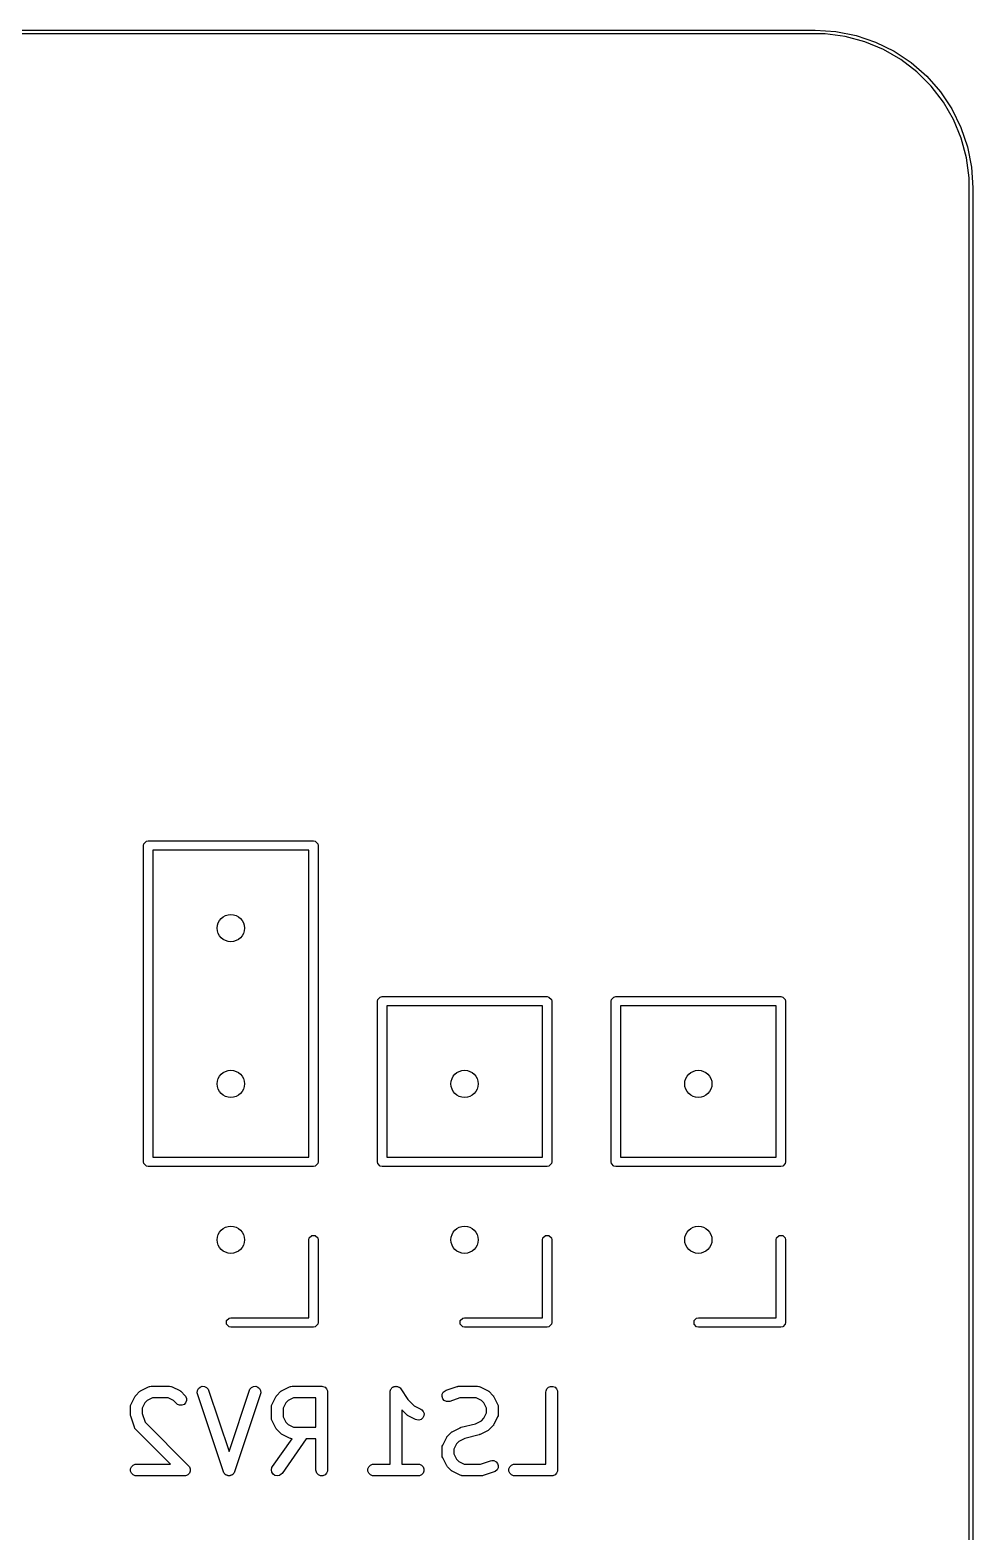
# Model space of a CAD drawing. Header units: millimetres. Extents: x 113.4 to 170.4, y -113 to -74.5.
# Drawn here: x 158.32 to 170.42, y -93.75 to -74.47 of the extents above; entities that cross this region are included whole.
import ezdxf

# ---------------------------------------------------------------- set-up
doc = ezdxf.new("R2010")
doc.units = ezdxf.units.MM
doc.layers.add('B.Silkscreen', color=31, linetype='CONTINUOUS', true_color=0xe8b2a7)

msp = doc.modelspace()

# ---------------------------------------------------------------- linework, layer by layer
at = {"layer": 'B.Silkscreen', "linetype": 'CONTINUOUS'}
for p, q in [((115.4, -74.475), (168.4, -74.475)), ((168.4, -74.525), (115.4, -74.525)), ((168.4, -74.475), (168.664316, -74.492324)), ((168.529448, -74.525), (168.4, -74.525)), ((168.78613, -74.558792), (168.529448, -74.525)), ((168.664316, -74.492324), (168.924109, -74.544)), ((169.036205, -74.6258), (168.78613, -74.558792)), ((168.924109, -74.544), (169.174934, -74.629144)), ((169.275395, -74.724875), (169.036205, -74.6258)), ((169.174934, -74.629144), (169.4125, -74.746298)), ((169.499606, -74.854323), (169.275395, -74.724875)), ((169.4125, -74.746298), (169.632742, -74.893459)), ((169.705003, -75.01193), (169.499606, -74.854323)), ((169.632742, -74.893459), (169.831892, -75.068108)), ((169.88807, -75.194997), (169.705003, -75.01193)), ((169.831892, -75.068108), (170.006541, -75.267258)), ((170.045677, -75.400394), (169.88807, -75.194997)), ((170.006541, -75.267258), (170.153702, -75.4875)), ((170.175125, -75.624605), (170.045677, -75.400394)), ((170.153702, -75.4875), (170.270856, -75.725066)), ((170.2742, -75.863795), (170.175125, -75.624605)), ((170.270856, -75.725066), (170.356, -75.975891)), ((170.341208, -76.11387), (170.2742, -75.863795)), ((170.375, -76.370552), (170.341208, -76.11387)), ((170.356, -75.975891), (170.407676, -76.235684)), ((170.407676, -76.235684), (170.425, -76.5)), ((170.375, -76.5), (170.375, -76.370552)), ((170.375, -111), (170.375, -76.5)), ((170.425, -76.5), (170.425, -111)), ((159.78, -84.94), (159.784567, -84.917039)), ((159.78, -89), (159.78, -84.94)), ((159.784567, -84.917039), (159.817039, -84.884567)), ((159.817039, -84.884567), (159.84, -84.88)), ((159.84, -84.88), (161.96, -84.88)), ((159.9, -85), (159.9, -88.94)), ((161.9, -85), (159.9, -85)), ((161.9, -88.94), (161.9, -85)), ((161.96, -84.88), (161.982961, -84.884567)), ((161.982961, -84.884567), (162.015433, -84.917039)), ((162.015433, -84.917039), (162.02, -84.94)), ((162.02, -84.94), (162.02, -89)), ((162.78, -86.94), (162.784567, -86.917039)), ((162.784567, -86.917039), (162.817039, -86.884567)), ((162.817039, -86.884567), (162.84, -86.88)), ((162.84, -86.88), (164.96, -86.88)), ((164.96, -86.88), (164.982961, -86.884567)), ((164.982961, -86.884567), (165.015433, -86.917039)), ((165.015433, -86.917039), (165.02, -86.94)), ((165.78, -86.94), (165.784567, -86.917039)), ((165.784567, -86.917039), (165.817039, -86.884567)), ((165.817039, -86.884567), (165.84, -86.88)), ((165.84, -86.88), (167.96, -86.88)), ((167.96, -86.88), (167.982961, -86.884567)), ((167.982961, -86.884567), (168.015433, -86.917039)), ((168.015433, -86.917039), (168.02, -86.94)), ((162.78, -89), (162.78, -86.94)), ((162.9, -87), (162.9, -88.94)), ((164.9, -87), (162.9, -87)), ((164.9, -88.94), (164.9, -87)), ((165.02, -86.94), (165.02, -89)), ((165.78, -89), (165.78, -86.94)), ((165.9, -87), (165.9, -88.94)), ((167.9, -87), (165.9, -87)), ((167.9, -88.94), (167.9, -87)), ((168.02, -86.94), (168.02, -89)), ((159.784567, -89.022961), (159.78, -89)), ((159.817039, -89.055433), (159.784567, -89.022961)), ((159.9, -88.94), (161.9, -88.94)), ((162.015433, -89.022961), (161.982961, -89.055433)), ((162.02, -89), (162.015433, -89.022961)), ((162.784567, -89.022961), (162.78, -89)), ((162.817039, -89.055433), (162.784567, -89.022961)), ((162.9, -88.94), (164.9, -88.94)), ((165.015433, -89.022961), (164.982961, -89.055433)), ((165.02, -89), (165.015433, -89.022961)), ((165.784567, -89.022961), (165.78, -89)), ((165.817039, -89.055433), (165.784567, -89.022961)), ((165.9, -88.94), (167.9, -88.94)), ((168.015433, -89.022961), (167.982961, -89.055433)), ((168.02, -89), (168.015433, -89.022961)), ((159.84, -89.06), (159.817039, -89.055433)), ((161.96, -89.06), (159.84, -89.06)), ((161.982961, -89.055433), (161.96, -89.06)), ((162.84, -89.06), (162.817039, -89.055433)), ((164.96, -89.06), (162.84, -89.06)), ((164.982961, -89.055433), (164.96, -89.06)), ((165.84, -89.06), (165.817039, -89.055433)), ((167.96, -89.06), (165.84, -89.06)), ((167.982961, -89.055433), (167.96, -89.06)), ((161.9, -90), (161.904567, -89.977039)), ((161.9, -91), (161.9, -90)), ((161.904567, -89.977039), (161.937039, -89.944567)), ((161.937039, -89.944567), (161.982961, -89.944567)), ((161.982961, -89.944567), (162.015433, -89.977039)), ((162.015433, -89.977039), (162.02, -90)), ((162.02, -90), (162.02, -91.06)), ((164.9, -90), (164.904567, -89.977039)), ((164.9, -91), (164.9, -90)), ((164.904567, -89.977039), (164.937039, -89.944567)), ((164.937039, -89.944567), (164.982961, -89.944567)), ((164.982961, -89.944567), (165.015433, -89.977039)), ((165.015433, -89.977039), (165.02, -90)), ((165.02, -90), (165.02, -91.06)), ((167.9, -90), (167.904567, -89.977039)), ((167.9, -91), (167.9, -90)), ((167.904567, -89.977039), (167.937039, -89.944567)), ((167.937039, -89.944567), (167.982961, -89.944567)), ((167.982961, -89.944567), (168.015433, -89.977039)), ((168.015433, -89.977039), (168.02, -90)), ((168.02, -90), (168.02, -91.06)), ((160.844567, -91.037039), (160.877039, -91.004567)), ((160.844567, -91.082961), (160.844567, -91.037039)), ((160.877039, -91.115433), (160.844567, -91.082961)), ((160.877039, -91.004567), (160.9, -91)), ((160.9, -91.12), (160.877039, -91.115433)), ((160.9, -91), (161.9, -91)), ((161.96, -91.12), (160.9, -91.12)), ((161.982961, -91.115433), (161.96, -91.12)), ((162.015433, -91.082961), (161.982961, -91.115433)), ((162.02, -91.06), (162.015433, -91.082961)), ((163.844567, -91.037039), (163.877039, -91.004567)), ((163.844567, -91.082961), (163.844567, -91.037039)), ((163.877039, -91.115433), (163.844567, -91.082961)), ((163.877039, -91.004567), (163.9, -91)), ((163.9, -91.12), (163.877039, -91.115433)), ((163.9, -91), (164.9, -91)), ((164.96, -91.12), (163.9, -91.12)), ((164.982961, -91.115433), (164.96, -91.12)), ((165.015433, -91.082961), (164.982961, -91.115433)), ((165.02, -91.06), (165.015433, -91.082961)), ((166.844567, -91.037039), (166.877039, -91.004567)), ((166.844567, -91.082961), (166.844567, -91.037039)), ((166.877039, -91.115433), (166.844567, -91.082961)), ((166.877039, -91.004567), (166.9, -91)), ((166.9, -91.12), (166.877039, -91.115433)), ((166.9, -91), (167.9, -91)), ((167.96, -91.12), (166.9, -91.12)), ((167.982961, -91.115433), (167.96, -91.12)), ((168.015433, -91.082961), (167.982961, -91.115433)), ((168.02, -91.06), (168.015433, -91.082961)), ((159.737227, -91.941766), (159.739284, -91.940078)), ((159.739284, -91.940078), (159.741111, -91.93932)), ((159.741111, -91.93932), (159.747411, -91.935356)), ((159.747411, -91.935356), (159.842649, -91.887737)), ((159.842649, -91.887737), (159.85638, -91.882482)), ((159.85638, -91.882482), (159.859069, -91.88229)), ((159.859069, -91.88229), (159.861558, -91.88126)), ((159.861558, -91.88126), (159.87619, -91.879819)), ((159.87619, -91.879819), (160.114285, -91.879819)), ((160.114285, -91.879819), (160.128917, -91.88126)), ((160.128917, -91.88126), (160.131406, -91.882291)), ((160.131406, -91.882291), (160.134094, -91.882482)), ((160.134094, -91.882482), (160.147826, -91.887737)), ((160.147826, -91.887737), (160.243064, -91.935356)), ((160.243064, -91.935356), (160.249363, -91.93932)), ((160.249363, -91.93932), (160.251191, -91.940078)), ((160.251191, -91.940078), (160.253247, -91.941766)), ((160.468446, -91.964199), (160.470521, -91.935009)), ((160.470521, -91.935009), (160.483607, -91.908836)), ((160.483607, -91.908836), (160.505714, -91.889662)), ((160.505714, -91.889662), (160.533477, -91.880408)), ((160.533477, -91.880408), (160.562667, -91.882483)), ((160.562667, -91.882483), (160.58884, -91.895569)), ((160.58884, -91.895569), (160.608014, -91.917676)), ((160.608014, -91.917676), (160.614008, -91.931102)), ((160.614008, -91.931102), (160.87619, -92.717648)), ((160.87619, -92.717648), (161.138372, -91.931102)), ((161.138372, -91.931102), (161.144366, -91.917677)), ((161.144366, -91.917677), (161.16354, -91.89557)), ((161.16354, -91.89557), (161.189713, -91.882483)), ((161.189713, -91.882483), (161.218903, -91.880408)), ((161.218903, -91.880408), (161.246665, -91.889662)), ((161.246665, -91.889662), (161.268773, -91.908836)), ((161.268773, -91.908836), (161.281859, -91.93501)), ((161.281859, -91.93501), (161.283934, -91.9642)), ((161.546751, -91.941766), (161.548808, -91.940078)), ((161.548808, -91.940078), (161.550635, -91.93932)), ((161.550635, -91.93932), (161.556935, -91.935356)), ((161.556935, -91.935356), (161.652173, -91.887737)), ((161.652173, -91.887737), (161.665904, -91.882482)), ((161.665904, -91.882482), (161.668593, -91.88229)), ((161.668593, -91.88229), (161.671082, -91.88126)), ((161.671082, -91.88126), (161.685714, -91.879819)), ((161.685714, -91.879819), (162.066666, -91.879819)), ((162.066666, -91.879819), (162.081298, -91.88126)), ((162.081298, -91.88126), (162.108334, -91.892459)), ((162.108334, -91.892459), (162.129026, -91.913151)), ((162.129026, -91.913151), (162.140225, -91.940187)), ((162.140225, -91.940187), (162.141666, -91.954819)), ((162.944062, -91.954663), (162.945488, -91.940187)), ((162.945488, -91.940187), (162.948329, -91.933326)), ((162.948329, -91.933326), (162.949786, -91.926046)), ((162.949786, -91.926046), (162.953874, -91.91994)), ((162.953874, -91.91994), (162.956687, -91.913151)), ((162.956687, -91.913151), (162.961937, -91.9079)), ((162.961937, -91.9079), (162.966069, -91.901731)), ((162.966069, -91.901731), (162.972183, -91.897654)), ((162.972183, -91.897654), (162.977379, -91.892459)), ((162.977379, -91.892459), (162.984239, -91.889617)), ((162.984239, -91.889617), (162.990418, -91.885498)), ((162.990418, -91.885498), (162.997626, -91.884072)), ((162.997626, -91.884072), (163.004415, -91.88126)), ((163.004415, -91.88126), (163.011842, -91.88126)), ((163.011842, -91.88126), (163.019126, -91.879819)), ((163.019126, -91.879819), (163.026331, -91.88126)), ((163.026331, -91.88126), (163.033679, -91.88126)), ((163.033679, -91.88126), (163.040539, -91.884101)), ((163.040539, -91.884101), (163.04782, -91.885558)), ((163.04782, -91.885558), (163.053925, -91.889646)), ((163.053925, -91.889646), (163.060715, -91.892459)), ((163.060715, -91.892459), (163.065965, -91.897709)), ((163.065965, -91.897709), (163.072135, -91.901841)), ((163.072135, -91.901841), (163.081355, -91.913099)), ((163.081355, -91.913099), (163.081407, -91.913151)), ((163.081407, -91.913151), (163.081416, -91.913173)), ((163.081416, -91.913173), (163.081451, -91.913216)), ((163.081451, -91.913216), (163.172569, -92.049894)), ((163.626464, -91.956455), (163.648571, -91.937281)), ((163.648571, -91.937281), (163.661997, -91.931287)), ((163.661997, -91.931287), (163.804853, -91.883668)), ((163.804853, -91.883668), (163.812108, -91.882018)), ((163.812108, -91.882018), (163.813939, -91.88126)), ((163.813939, -91.88126), (163.816592, -91.880998)), ((163.816592, -91.880998), (163.81919, -91.880408)), ((163.81919, -91.880408), (163.821164, -91.880548)), ((163.821164, -91.880548), (163.828571, -91.879819)), ((163.828571, -91.879819), (164.066666, -91.879819)), ((164.066666, -91.879819), (164.081298, -91.88126)), ((164.081298, -91.88126), (164.083787, -91.882291)), ((164.083787, -91.882291), (164.086475, -91.882482)), ((164.086475, -91.882482), (164.100207, -91.887737)), ((164.100207, -91.887737), (164.195445, -91.935356)), ((164.195445, -91.935356), (164.201744, -91.93932)), ((164.201744, -91.93932), (164.203572, -91.940078)), ((164.203572, -91.940078), (164.205628, -91.941766)), ((164.944047, -91.954819), (164.945488, -91.940187)), ((164.945488, -91.940187), (164.956687, -91.913151)), ((164.956687, -91.913151), (164.977379, -91.892459)), ((164.977379, -91.892459), (165.004415, -91.88126)), ((165.004415, -91.88126), (165.033679, -91.88126)), ((165.033679, -91.88126), (165.060715, -91.892459)), ((165.060715, -91.892459), (165.081407, -91.913151)), ((165.081407, -91.913151), (165.092606, -91.940187)), ((165.092606, -91.940187), (165.094047, -91.954819)), ((159.610714, -92.145295), (159.612155, -92.130663)), ((159.612155, -92.130663), (159.613186, -92.128173)), ((159.613186, -92.128173), (159.613377, -92.125486)), ((159.613377, -92.125486), (159.618632, -92.111754)), ((159.618632, -92.111754), (159.666251, -92.016516)), ((159.666251, -92.016516), (159.670215, -92.010216)), ((159.670215, -92.010216), (159.670973, -92.008389)), ((159.670973, -92.008389), (159.672661, -92.006332)), ((159.672661, -92.006332), (159.674083, -92.004073)), ((159.674083, -92.004073), (159.675581, -92.002773)), ((159.675581, -92.002773), (159.6803, -91.997024)), ((159.6803, -91.997024), (159.727919, -91.949405)), ((159.727919, -91.949405), (159.733668, -91.944686)), ((159.733668, -91.944686), (159.734968, -91.943188)), ((159.734968, -91.943188), (159.737227, -91.941766)), ((159.794972, -92.094484), (159.760714, -92.163)), ((159.825379, -92.064077), (159.794972, -92.094484)), ((159.893895, -92.029819), (159.825379, -92.064077)), ((160.09658, -92.029819), (159.893895, -92.029819)), ((160.165096, -92.064077), (160.09658, -92.029819)), ((160.204109, -92.10309), (160.165096, -92.064077)), ((160.215474, -92.112417), (160.204109, -92.10309)), ((160.24251, -92.123616), (160.215474, -92.112417)), ((160.271773, -92.123616), (160.24251, -92.123616)), ((160.253247, -91.941766), (160.255507, -91.943188)), ((160.255507, -91.943188), (160.256806, -91.944686)), ((160.256806, -91.944686), (160.262556, -91.949405)), ((160.262556, -91.949405), (160.310175, -91.997024)), ((160.298809, -92.112417), (160.271773, -92.123616)), ((160.319502, -92.091724), (160.298809, -92.112417)), ((160.310175, -91.997024), (160.319502, -92.008389)), ((160.319502, -92.008389), (160.330701, -92.035425)), ((160.330701, -92.064688), (160.319502, -92.091724)), ((160.330701, -92.035425), (160.330701, -92.064688)), ((160.471706, -91.978536), (160.468446, -91.964199)), ((160.805039, -92.978536), (160.471706, -91.978536)), ((161.280674, -91.978536), (160.947341, -92.978536)), ((161.283934, -91.9642), (161.280674, -91.978536)), ((161.420238, -92.145295), (161.421679, -92.130663)), ((161.421679, -92.130663), (161.42271, -92.128173)), ((161.42271, -92.128173), (161.422901, -92.125486)), ((161.422901, -92.125486), (161.428156, -92.111754)), ((161.428156, -92.111754), (161.475775, -92.016516)), ((161.475775, -92.016516), (161.479739, -92.010216)), ((161.479739, -92.010216), (161.480497, -92.008389)), ((161.480497, -92.008389), (161.482185, -92.006332)), ((161.482185, -92.006332), (161.483607, -92.004073)), ((161.483607, -92.004073), (161.485105, -92.002773)), ((161.485105, -92.002773), (161.489824, -91.997024)), ((161.489824, -91.997024), (161.537443, -91.949405)), ((161.537443, -91.949405), (161.543192, -91.944686)), ((161.543192, -91.944686), (161.544492, -91.943188)), ((161.544492, -91.943188), (161.546751, -91.941766)), ((161.604496, -92.094484), (161.570238, -92.163)), ((161.634903, -92.064077), (161.604496, -92.094484)), ((161.703419, -92.029819), (161.634903, -92.064077)), ((161.991666, -92.029819), (161.703419, -92.029819)), ((161.991666, -92.403628), (161.991666, -92.029819)), ((162.141666, -91.954819), (162.141666, -92.954819)), ((162.944047, -91.95474), (162.944062, -91.954663)), ((162.944052, -91.954766), (162.944047, -91.95474)), ((162.944047, -91.954819), (162.944052, -91.954766)), ((162.944047, -92.879819), (162.944047, -91.954819)), ((163.172569, -92.049894), (163.25395, -92.131275)), ((163.25395, -92.131275), (163.338302, -92.173451)), ((163.611303, -92.011818), (163.613378, -91.982628)), ((163.620557, -92.039581), (163.611303, -92.011818)), ((163.613378, -91.982628), (163.626464, -91.956455)), ((163.639731, -92.061688), (163.620557, -92.039581)), ((163.665904, -92.074774), (163.639731, -92.061688)), ((163.695094, -92.076849), (163.665904, -92.074774)), ((163.709431, -92.073589), (163.695094, -92.076849)), ((163.840741, -92.029819), (163.709431, -92.073589)), ((164.048961, -92.029819), (163.840741, -92.029819)), ((164.117477, -92.064077), (164.048961, -92.029819)), ((164.147884, -92.094484), (164.117477, -92.064077)), ((164.182142, -92.163), (164.147884, -92.094484)), ((164.205628, -91.941766), (164.207888, -91.943188)), ((164.207888, -91.943188), (164.209187, -91.944686)), ((164.209187, -91.944686), (164.214937, -91.949405)), ((164.214937, -91.949405), (164.262556, -91.997024)), ((164.262556, -91.997024), (164.267274, -92.002773)), ((164.267274, -92.002773), (164.268773, -92.004073)), ((164.268773, -92.004073), (164.270194, -92.006332)), ((164.270194, -92.006332), (164.271883, -92.008389)), ((164.271883, -92.008389), (164.27264, -92.010216)), ((164.27264, -92.010216), (164.276605, -92.016516)), ((164.276605, -92.016516), (164.324224, -92.111754)), ((164.324224, -92.111754), (164.329479, -92.125485)), ((164.329479, -92.125485), (164.32967, -92.128174)), ((164.32967, -92.128174), (164.330701, -92.130663)), ((164.330701, -92.130663), (164.332142, -92.145295)), ((164.944047, -92.879819), (164.944047, -91.954819)), ((165.094047, -91.954819), (165.094047, -92.954819)), ((159.610714, -92.240533), (159.610714, -92.145295)), ((159.611443, -92.247938), (159.610714, -92.240533)), ((159.611303, -92.249913), (159.611443, -92.247938)), ((159.611893, -92.25251), (159.611303, -92.249913)), ((159.612155, -92.255165), (159.611893, -92.25251)), ((159.612913, -92.256996), (159.612155, -92.255165)), ((159.614563, -92.26425), (159.612913, -92.256996)), ((159.662182, -92.407107), (159.614563, -92.26425)), ((159.760714, -92.163), (159.760714, -92.228362)), ((159.760714, -92.228362), (159.798885, -92.342876)), ((161.420238, -92.288152), (161.420238, -92.145295)), ((161.421679, -92.302784), (161.420238, -92.288152)), ((161.42271, -92.305273), (161.421679, -92.302784)), ((161.422901, -92.307961), (161.42271, -92.305273)), ((161.428156, -92.321693), (161.422901, -92.307961)), ((161.475775, -92.416931), (161.428156, -92.321693)), ((161.570238, -92.163), (161.570238, -92.270447)), ((161.570238, -92.270447), (161.604496, -92.338963)), ((163.15649, -92.245947), (163.094047, -92.183504)), ((163.094047, -92.183504), (163.094047, -92.879819)), ((163.16224, -92.250667), (163.15649, -92.245947)), ((163.163539, -92.252164), (163.16224, -92.250667)), ((163.165793, -92.253583), (163.163539, -92.252164)), ((163.167855, -92.255275), (163.165793, -92.253583)), ((163.169687, -92.256033), (163.167855, -92.255275)), ((163.175982, -92.259996), (163.169687, -92.256033)), ((163.27122, -92.307615), (163.175982, -92.259996)), ((163.284951, -92.31287), (163.27122, -92.307615)), ((163.314141, -92.314944), (163.284951, -92.31287)), ((163.341903, -92.30569), (163.314141, -92.314944)), ((163.338302, -92.173451), (163.350745, -92.181283)), ((163.36401, -92.286517), (163.341903, -92.30569)), ((163.350745, -92.181283), (163.369918, -92.203391)), ((163.377098, -92.260342), (163.36401, -92.286517)), ((163.369918, -92.203391), (163.379172, -92.231152)), ((163.379172, -92.231152), (163.377098, -92.260342)), ((164.04049, -92.360244), (164.117477, -92.321751)), ((164.117477, -92.321751), (164.147884, -92.291344)), ((164.147884, -92.291344), (164.182142, -92.222828)), ((164.182142, -92.222828), (164.182142, -92.163)), ((164.324224, -92.274074), (164.276605, -92.369312)), ((164.329479, -92.260343), (164.324224, -92.274074)), ((164.32967, -92.257653), (164.329479, -92.260343)), ((164.330701, -92.255165), (164.32967, -92.257653)), ((164.332142, -92.240533), (164.330701, -92.255165)), ((164.332142, -92.145295), (164.332142, -92.240533)), ((159.668176, -92.420532), (159.662182, -92.407107)), ((159.669941, -92.422567), (159.668176, -92.420532)), ((159.670973, -92.425058), (159.669941, -92.422567)), ((159.6803, -92.436423), (159.670973, -92.425058)), ((160.123695, -92.879819), (159.6803, -92.436423)), ((159.798885, -92.342876), (160.357794, -92.901786)), ((161.479739, -92.42323), (161.475775, -92.416931)), ((161.480497, -92.425058), (161.479739, -92.42323)), ((161.482185, -92.427114), (161.480497, -92.425058)), ((161.483607, -92.429374), (161.482185, -92.427114)), ((161.485105, -92.430673), (161.483607, -92.429374)), ((161.489824, -92.436423), (161.485105, -92.430673)), ((161.537443, -92.484042), (161.489824, -92.436423)), ((161.543192, -92.48876), (161.537443, -92.484042)), ((161.544492, -92.490259), (161.543192, -92.48876)), ((161.546751, -92.49168), (161.544492, -92.490259)), ((161.548808, -92.493369), (161.546751, -92.49168)), ((161.550635, -92.494126), (161.548808, -92.493369)), ((161.556935, -92.498091), (161.550635, -92.494126)), ((161.652173, -92.54571), (161.556935, -92.498091)), ((161.604496, -92.338963), (161.634903, -92.36937)), ((161.634903, -92.36937), (161.703419, -92.403628)), ((161.703419, -92.403628), (161.991666, -92.403628)), ((163.6803, -92.520833), (163.727919, -92.473214)), ((163.727919, -92.473214), (163.733668, -92.468495)), ((163.733668, -92.468495), (163.734968, -92.466997)), ((163.734968, -92.466997), (163.737227, -92.465575)), ((163.737227, -92.465575), (163.739284, -92.463887)), ((163.739284, -92.463887), (163.741111, -92.463129)), ((163.741111, -92.463129), (163.747411, -92.459165)), ((163.747411, -92.459165), (163.842649, -92.411546)), ((163.842649, -92.411546), (163.843718, -92.411136)), ((163.843718, -92.411136), (163.844154, -92.410814)), ((163.844154, -92.410814), (163.85029, -92.408621)), ((163.85029, -92.408621), (163.85638, -92.406291)), ((163.85638, -92.406291), (163.85692, -92.406252)), ((163.85692, -92.406252), (163.858, -92.405867)), ((163.858, -92.405867), (164.04049, -92.360244)), ((164.084856, -92.50377), (163.902366, -92.549392)), ((164.085935, -92.503384), (164.084856, -92.50377)), ((164.086475, -92.503346), (164.085935, -92.503384)), ((164.092556, -92.501018), (164.086475, -92.503346)), ((164.098702, -92.498823), (164.092556, -92.501018)), ((164.099137, -92.4985), (164.098702, -92.498823)), ((164.100207, -92.498091), (164.099137, -92.4985)), ((164.195445, -92.450472), (164.100207, -92.498091)), ((164.201744, -92.446507), (164.195445, -92.450472)), ((164.203572, -92.44575), (164.201744, -92.446507)), ((164.205628, -92.444061), (164.203572, -92.44575)), ((164.207888, -92.44264), (164.205628, -92.444061)), ((164.209187, -92.441141), (164.207888, -92.44264)), ((164.214937, -92.436423), (164.209187, -92.441141)), ((164.262556, -92.388804), (164.214937, -92.436423)), ((164.267274, -92.383054), (164.262556, -92.388804)), ((164.268773, -92.381755), (164.267274, -92.383054)), ((164.270194, -92.379495), (164.268773, -92.381755)), ((164.271883, -92.377439), (164.270194, -92.379495)), ((164.27264, -92.375611), (164.271883, -92.377439)), ((164.276605, -92.369312), (164.27264, -92.375611)), ((161.433796, -92.911809), (161.684599, -92.553518)), ((161.86762, -92.553628), (161.55668, -92.997829)), ((161.665904, -92.550965), (161.652173, -92.54571)), ((161.668593, -92.551156), (161.665904, -92.550965)), ((161.671082, -92.552187), (161.668593, -92.551156)), ((161.684599, -92.553518), (161.671082, -92.552187)), ((161.991666, -92.553628), (161.86762, -92.553628)), ((161.991666, -92.954819), (161.991666, -92.553628)), ((163.610714, -92.669104), (163.612155, -92.654472)), ((163.610714, -92.764342), (163.610714, -92.669104)), ((163.612155, -92.654472), (163.613186, -92.651982)), ((163.613186, -92.651982), (163.613377, -92.649295)), ((163.613377, -92.649295), (163.618632, -92.635563)), ((163.618632, -92.635563), (163.666251, -92.540325)), ((163.666251, -92.540325), (163.670215, -92.534025)), ((163.670215, -92.534025), (163.670973, -92.532198)), ((163.670973, -92.532198), (163.672661, -92.530141)), ((163.672661, -92.530141), (163.674083, -92.527882)), ((163.674083, -92.527882), (163.675581, -92.526582)), ((163.675581, -92.526582), (163.6803, -92.520833)), ((163.794972, -92.618293), (163.760714, -92.686809)), ((163.760714, -92.686809), (163.760714, -92.746637)), ((163.825379, -92.587886), (163.794972, -92.618293)), ((163.902366, -92.549392), (163.825379, -92.587886)), ((159.623354, -92.913151), (159.644046, -92.892459)), ((159.644046, -92.892459), (159.671082, -92.88126)), ((159.671082, -92.88126), (159.685714, -92.879819)), ((159.685714, -92.879819), (160.123695, -92.879819)), ((160.357794, -92.901786), (160.367122, -92.913151)), ((162.670973, -92.913151), (162.691665, -92.892459)), ((162.691665, -92.892459), (162.718701, -92.88126)), ((162.718701, -92.88126), (162.733333, -92.879819)), ((162.733333, -92.879819), (162.944047, -92.879819)), ((163.094047, -92.879819), (163.304761, -92.879819)), ((163.304761, -92.879819), (163.319393, -92.88126)), ((163.319393, -92.88126), (163.346429, -92.892459)), ((163.346429, -92.892459), (163.367121, -92.913151)), ((163.612155, -92.778974), (163.610714, -92.764342)), ((163.613186, -92.781463), (163.612155, -92.778974)), ((163.613377, -92.784151), (163.613186, -92.781463)), ((163.618632, -92.797883), (163.613377, -92.784151)), ((163.666251, -92.893121), (163.618632, -92.797883)), ((163.670214, -92.899417), (163.666251, -92.893121)), ((163.670972, -92.901247), (163.670214, -92.899417)), ((163.672661, -92.903305), (163.670972, -92.901247)), ((163.674083, -92.905564), (163.672661, -92.903305)), ((163.760714, -92.746637), (163.794972, -92.815153)), ((163.794972, -92.815153), (163.825379, -92.845561)), ((163.825379, -92.845561), (163.893895, -92.879819)), ((163.893895, -92.879819), (164.102115, -92.879819)), ((164.102115, -92.879819), (164.233424, -92.836049)), ((164.233424, -92.836049), (164.247761, -92.832789)), ((164.247761, -92.832789), (164.276951, -92.834864)), ((164.276951, -92.834864), (164.303125, -92.84795)), ((164.303125, -92.84795), (164.322299, -92.870058)), ((164.322299, -92.870058), (164.331553, -92.89782)), ((164.331553, -92.89782), (164.329478, -92.92701)), ((164.480497, -92.913151), (164.501189, -92.892459)), ((164.501189, -92.892459), (164.528225, -92.88126)), ((164.528225, -92.88126), (164.542857, -92.879819)), ((164.542857, -92.879819), (164.944047, -92.879819)), ((159.612155, -92.940187), (159.623354, -92.913151)), ((159.612155, -92.969451), (159.612155, -92.940187)), ((159.623354, -92.996487), (159.612155, -92.969451)), ((159.644046, -93.017179), (159.623354, -92.996487)), ((159.671082, -93.028378), (159.644046, -93.017179)), ((159.685714, -93.029819), (159.671082, -93.028378)), ((160.304761, -93.029819), (159.685714, -93.029819)), ((160.319393, -93.028378), (160.304761, -93.029819)), ((160.331237, -93.023472), (160.319393, -93.028378)), ((160.346429, -93.01718), (160.331237, -93.023472)), ((160.367121, -92.996487), (160.346429, -93.01718)), ((160.37832, -92.969451), (160.367121, -92.996487)), ((160.367122, -92.913151), (160.37832, -92.940188)), ((160.37832, -92.940188), (160.37832, -92.969451)), ((160.811033, -92.991961), (160.805039, -92.978536)), ((160.814543, -92.996008), (160.811033, -92.991961)), ((160.81694, -93.000802), (160.814543, -92.996008)), ((160.824048, -93.006967), (160.81694, -93.000802)), ((160.830207, -93.014068), (160.824048, -93.006967)), ((160.834996, -93.016462), (160.830207, -93.014068)), ((160.839047, -93.019976), (160.834996, -93.016462)), ((160.847972, -93.02295), (160.839047, -93.019976)), ((160.85638, -93.027155), (160.847972, -93.02295)), ((160.861724, -93.027534), (160.85638, -93.027155)), ((160.86681, -93.02923), (160.861724, -93.027534)), ((160.87619, -93.028563), (160.86681, -93.02923)), ((160.88557, -93.02923), (160.87619, -93.028563)), ((160.890655, -93.027534), (160.88557, -93.02923)), ((160.896, -93.027155), (160.890655, -93.027534)), ((160.90441, -93.022949), (160.896, -93.027155)), ((160.913332, -93.019976), (160.90441, -93.022949)), ((160.917379, -93.016465), (160.913332, -93.019976)), ((160.922173, -93.014069), (160.917379, -93.016465)), ((160.928336, -93.006963), (160.922173, -93.014069)), ((160.93544, -93.000802), (160.928336, -93.006963)), ((160.937835, -92.99601), (160.93544, -93.000802)), ((160.941347, -92.991962), (160.937835, -92.99601)), ((160.947341, -92.978536), (160.941347, -92.991962)), ((161.420256, -92.953194), (161.426585, -92.924623)), ((161.425341, -92.982011), (161.420256, -92.953194)), ((161.441068, -93.00669), (161.425341, -92.982011)), ((161.426585, -92.924623), (161.433796, -92.911809)), ((161.465042, -93.023472), (161.441068, -93.00669)), ((161.493613, -93.029801), (161.465042, -93.023472)), ((161.52243, -93.024716), (161.493613, -93.029801)), ((161.547109, -93.008989), (161.52243, -93.024716)), ((161.55668, -92.997829), (161.547109, -93.008989)), ((161.993107, -92.969451), (161.991666, -92.954819)), ((162.004306, -92.996487), (161.993107, -92.969451)), ((162.024998, -93.017179), (162.004306, -92.996487)), ((162.052034, -93.028378), (162.024998, -93.017179)), ((162.081298, -93.028378), (162.052034, -93.028378)), ((162.108334, -93.017179), (162.081298, -93.028378)), ((162.129026, -92.996487), (162.108334, -93.017179)), ((162.140225, -92.969451), (162.129026, -92.996487)), ((162.141666, -92.954819), (162.140225, -92.969451)), ((162.659774, -92.940187), (162.670973, -92.913151)), ((162.659774, -92.969451), (162.659774, -92.940187)), ((162.670973, -92.996487), (162.659774, -92.969451)), ((162.691665, -93.017179), (162.670973, -92.996487)), ((162.718701, -93.028378), (162.691665, -93.017179)), ((162.733333, -93.029819), (162.718701, -93.028378)), ((163.304761, -93.029819), (162.733333, -93.029819)), ((163.319393, -93.028378), (163.304761, -93.029819)), ((163.346429, -93.017179), (163.319393, -93.028378)), ((163.367121, -92.996487), (163.346429, -93.017179)), ((163.367121, -92.913151), (163.37832, -92.940187)), ((163.37832, -92.969451), (163.367121, -92.996487)), ((163.37832, -92.940187), (163.37832, -92.969451)), ((163.675581, -92.906863), (163.674083, -92.905564)), ((163.680299, -92.912612), (163.675581, -92.906863)), ((163.727918, -92.960232), (163.680299, -92.912612)), ((163.733667, -92.96495), (163.727918, -92.960232)), ((163.734968, -92.96645), (163.733667, -92.96495)), ((163.737227, -92.967872), (163.734968, -92.96645)), ((163.739284, -92.96956), (163.737227, -92.967872)), ((163.741111, -92.970317), (163.739284, -92.96956)), ((163.747411, -92.974282), (163.741111, -92.970317)), ((163.842649, -93.021901), (163.747411, -92.974282)), ((163.85638, -93.027156), (163.842649, -93.021901)), ((163.859069, -93.027347), (163.85638, -93.027156)), ((163.861558, -93.028378), (163.859069, -93.027347)), ((163.87619, -93.029819), (163.861558, -93.028378)), ((164.114285, -93.029819), (163.87619, -93.029819)), ((164.12169, -93.029089), (164.114285, -93.029819)), ((164.123665, -93.02923), (164.12169, -93.029089)), ((164.126262, -93.028639), (164.123665, -93.02923)), ((164.128917, -93.028378), (164.126262, -93.028639)), ((164.130748, -93.027619), (164.128917, -93.028378)), ((164.138002, -93.02597), (164.130748, -93.027619)), ((164.280859, -92.978351), (164.138002, -93.02597)), ((164.294284, -92.972357), (164.280859, -92.978351)), ((164.316391, -92.953183), (164.294284, -92.972357)), ((164.329478, -92.92701), (164.316391, -92.953183)), ((164.469298, -92.940187), (164.480497, -92.913151)), ((164.469298, -92.969451), (164.469298, -92.940187)), ((164.480497, -92.996487), (164.469298, -92.969451)), ((164.501189, -93.017179), (164.480497, -92.996487)), ((164.528225, -93.028378), (164.501189, -93.017179)), ((164.542857, -93.029819), (164.528225, -93.028378)), ((165.019047, -93.029819), (164.542857, -93.029819)), ((165.033679, -93.028378), (165.019047, -93.029819)), ((165.060715, -93.017179), (165.033679, -93.028378)), ((165.081407, -92.996487), (165.060715, -93.017179)), ((165.092606, -92.969451), (165.081407, -92.996487)), ((165.094047, -92.954819), (165.092606, -92.969451))]:
    msp.add_line(p, q, dxfattribs=at)
at = {"layer": 'B.Silkscreen'}
for centre in [(160.9, -86), (160.9, -86), (160.9, -88), (160.9, -88), (163.9, -88), (163.9, -88), (166.9, -88), (166.9, -88), (160.9, -90), (160.9, -90), (163.9, -90), (163.9, -90), (166.9, -90), (166.9, -90)]:
    msp.add_circle(centre, 0.175, dxfattribs=at)

doc.saveas('drawing.dxf')
